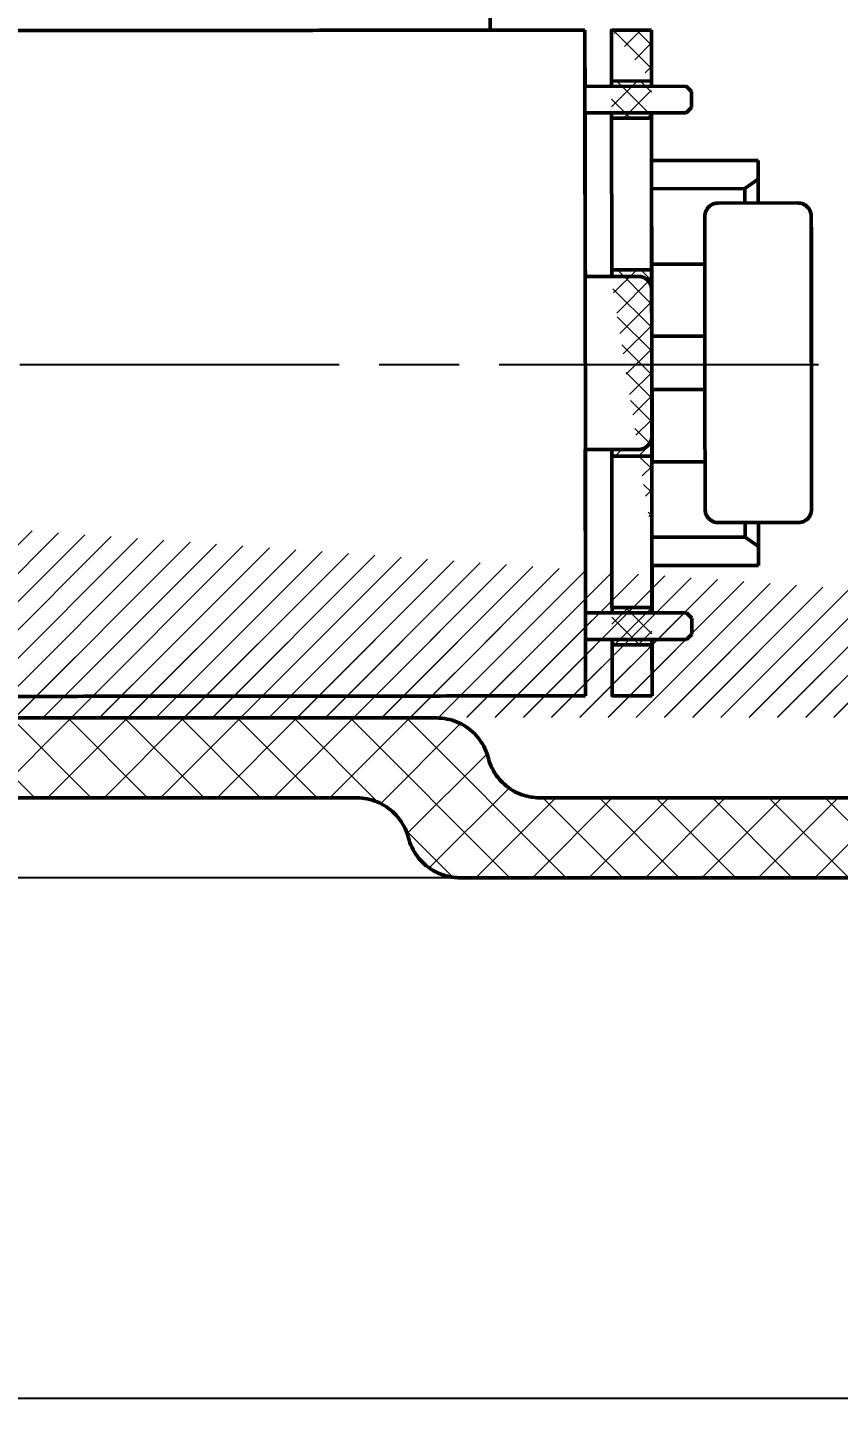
# Model space of a CAD drawing. Header units: inches. Extents: x -14 to 5184, y -66 to 1689.
# Drawn here: x 2653.3 to 2683.8, y 647.8 to 699.7 of the extents above; entities that cross this region are included whole.
import ezdxf

# ---------------------------------------------------------------- set-up
doc = ezdxf.new("R2010")
doc.units = ezdxf.units.IN
doc.header["$MEASUREMENT"] = 0
doc.linetypes.add('ACAD_ISO08W100', pattern=[36, 24, -3, 6, -3])
for name, color, linetype, lineweight in [('Видимый контур (ГОСТ)', 7, 'Continuous', 50), ('Осевая линия (ГОСТ)', 7, 'ACAD_ISO08W100', 25), ('Размер (ГОСТ)', 7, 'Continuous', 25), ('Штриховка (ГОСТ)', 7, 'Continuous', 18)]:
    doc.layers.add(name, color=color, linetype=linetype, lineweight=lineweight)
doc.styles.add('Standart 3.0', font='gost_b.ttf', dxfattribs={"oblique": 15, "height": 3})
doc.dimstyles.new('Обычный (ГОСТ)', dxfattribs={"dimscale": 0.5, "dimtxt": 3.5, "dimasz": 3.5, "dimexe": 1, "dimexo": 0, "dimgap": 0.5, "dimtad": 1, "dimrnd": 1e-08, "dimtxsty": 'Standart 3.0', "dimblk": 'Filled-1', "dimblk1": 'Filled-1', "dimblk2": 'Filled-1', "dimcen": 0.09, "dimdle": 15, "dimclrd": 256, "dimclre": 256, "dimclrt": 256, "dimazin": 2, "dimtfac": 0.7142857313156128, "dimtmove": 0, "dimatfit": 3, "dimfxl": 1, "dimtolj": 1, "dimlwd": 25, "dimlwe": 25, "dimarcsym": 0})
pattern_1 = [(45, (-764.6715529670264, -51.73242775181825), (-0.5303300858899106, 0.5303300858899107), [])]

# ---------------------------------------------------------------- blocks, each defined once
blk = doc.blocks.new('Filled-1')
at = {"color": 0}
for p, q in [((0, 0), (-1, 0.1428571428571429)), ((-1, 0.1428571428571429), (-1, -0.1428571428571429)), ((-1, 0), (0, 0)), ((-1, -0.1428571428571429), (0, 0))]:
    blk.add_line(p, q, dxfattribs=at)
at = {"color": 0, "flags": 128}
blk.add_lwpolyline([(-1, -0.1428571428571429), (0, 0), (-1, 0.1428571428571429), (-1, -0.1428571428571429)], dxfattribs=at)
at = {"color": 0}
blk.add_solid([(-1, -0.1428571428571429), (0, 0), (-1, 0.1428571428571429), (-1, -0.1428571428571429)], dxfattribs=at)
blk = doc.blocks.new('*D135')
at = {"layer": 'Размер (ГОСТ)', "lineweight": 25, "ltscale": 0.5, "transparency": 16777216}
for p, q in [((2677.696431613163, 772.7096428668011), (2557.328447032974, 772.7096428668011)), ((2557.828447032974, 669.5702413224177), (2557.828447032974, 770.9596428668011)), ((2677.696431613163, 667.8202413224177), (2557.328447032974, 667.8202413224177))]:
    blk.add_line(p, q, dxfattribs=at)
at = {"layer": 'Размер (ГОСТ)', "lineweight": 25, "ltscale": 0.5, "transparency": 16777216, "xscale": 1.75, "yscale": 1.75, "zscale": 1.75}
for p, rotation in [((2557.828447032974, 772.7096428668011), 90), ((2557.828447032974, 667.8202413224177), 270)]:
    blk.add_blockref('Filled-1', p, dxfattribs=dict(at, rotation=rotation))
at = {"layer": 'Размер (ГОСТ)', "ltscale": 0.5, "transparency": 16777216, "insert": (2555.775052407797, 720.2649420946101), "char_height": 3, "attachment_point": 5, "rotation": 90, "style": 'Standart 3.0'}
blk.add_mtext('\\A1;{\\fGOST type B|b0|i0|c204|p0;105}%%P{\\fGOST type B|b0|i0|c204|p0;0,2}', dxfattribs=at)
blk = doc.blocks.new('*D144')
at = {"layer": 'Размер (ГОСТ)', "lineweight": 25, "ltscale": 0.5, "transparency": 16777216}
for p, q in [((2622.698313915176, 670.8202356875332), (2622.698313915176, 647.7849873895335)), ((2752.698313915176, 670.8202356875332), (2752.698313915176, 647.7849873895335)), ((2624.448313915176, 648.2849873895335), (2750.948313915176, 648.2849873895335))]:
    blk.add_line(p, q, dxfattribs=at)
at = {"layer": 'Размер (ГОСТ)', "lineweight": 25, "ltscale": 0.5, "transparency": 16777216, "xscale": 1.75, "yscale": 1.75, "zscale": 1.75, "rotation": 180}
blk.add_blockref('Filled-1', (2622.698313915176, 648.2849873895335), dxfattribs=at)
at = {"layer": 'Размер (ГОСТ)', "lineweight": 25, "ltscale": 0.5, "transparency": 16777216, "xscale": 1.75, "yscale": 1.75, "zscale": 1.75}
blk.add_blockref('Filled-1', (2752.698313915176, 648.2849873895335), dxfattribs=at)
at = {"layer": 'Размер (ГОСТ)', "ltscale": 0.5, "transparency": 16777216, "insert": (2687.698313915176, 650.0413523117401), "char_height": 3, "attachment_point": 5, "style": 'Standart 3.0'}
blk.add_mtext('\\A1;130*', dxfattribs=at)

msp = doc.modelspace()

# ---------------------------------------------------------------- hatches: boundary and pattern name
at = {"layer": 'Штриховка (ГОСТ)', "ltscale": 0.5}
h = msp.add_hatch(dxfattribs=at)
h.set_pattern_fill('ANSI37', color=256, scale=5)
h.set_pattern_definition([(45, (-764.6715529670264, -51.73242775181825), (-0.4419417382415922, 0.4419417382415922), []), (135, (-764.6715529670264, -51.73242775181825), (-0.4419417382415922, -0.4419417382415922), [])])
h.paths.add_polyline_path([(2676.780951033414, 677.9655954842832), (2675.280951128978, 677.96420335295), (2675.275670392753, 683.6512837392569), (2676.775670310411, 683.6526616307616)], flags=17)
h.paths.add_polyline_path([(2675.282251098048, 676.5642037529277), (2676.782251002484, 676.5655958842609), (2676.784027406241, 674.652500714796), (2675.284027498566, 674.6511120714096)], flags=17)
h.paths.add_polyline_path([(2676.769170891059, 690.6522008520716), (2675.269171001132, 690.6507930949516), (2675.263890223535, 696.3379180368933), (2676.763890127971, 696.3393101682265)], flags=17)
edge = h.paths.add_edge_path()
edge.add_line((2675.260813895319, 699.6509647627989), (2676.760813795229, 699.6523617680374))
edge.add_ellipse((2676.772454891142, 687.1524312732569), major_axis=(-0.01160686501141736, 12.49999461122635), ratio=0.0008566953907479733, start_angle=359.99999999961153, end_angle=360.1834677728962, ccw=False)
edge.add_line((2676.760848026131, 699.6524258844833), (2675.260849223229, 699.6510330611931))
edge.add_ellipse((2675.272456088238, 687.151038452014), major_axis=(-0.0116068650095163, 12.49999460917901), ratio=0.0008566953907479733, start_angle=0, end_angle=0.1893579979897818)
edge = h.paths.add_edge_path()
edge.add_line((2676.781633477675, 680.6076721424948), (2676.781432966379, 683.4345746157105))
edge.add_ellipse((2675.272456088242, 687.1510384483205), major_axis=(0.01160686500989223, -12.49999460957985), ratio=0.0008566953907479732, start_angle=359.8105876299181, end_angle=359.9999456275045)
edge.add_line((2675.284062953252, 674.6510438387405), (2676.784061756154, 674.6524366620307))
edge.add_line((2676.764086595763, 697.7383697426682), (2675.264087792861, 697.7369769193779))
edge.add_line((2675.262590254465, 697.7379176369155), (2675.260813895319, 699.6509647627988))
edge.add_line((2676.760813795229, 699.6523617680374), (2676.762590158901, 697.7393097682487))
edge.add_ellipse((2675.272456088238, 687.151038452014), major_axis=(-0.0116068650095163, 12.49999460917901), ratio=0.0008566953907479733, start_angle=0, end_angle=0.1893579979897818)
h = msp.add_hatch(dxfattribs=at)
h.set_pattern_fill('ANSI31', color=256, scale=6)
h.set_pattern_definition(pattern_1)
edge = h.paths.add_edge_path()
edge.add_line((2620.484727215692, 673.8504535622632), (2620.476044626186, 683.2011543696243))
edge.add_line((2620.476044626186, 683.2011543696243), (2623.476044487004, 683.2038826888878))
edge.add_line((2623.483102038688, 675.6032637510476), (2623.476137363784, 683.103859190108))
edge.add_line((2623.476044487004, 683.2038826888878), (2623.484727038941, 673.8532223404196))
edge.add_line((2620.484803099131, 673.8501596845296), (2623.484800704935, 673.8529453311099))
edge.add_line((2754.910253944989, 683.1882736032882), (2754.912134690026, 673.8381707048085))
edge.add_line((2751.910253170707, 683.1876513900698), (2754.910253944989, 683.1882736032882))
edge.add_line((2751.910273286046, 683.0876482091527), (2751.911781904711, 675.5875674055047))
edge.add_ellipse((2751.909445158962, 687.0875239928231), major_axis=(0.002665197538726685, -13.24999973195185), ratio=0.0007477733735077997, start_angle=337.9436503336947, end_angle=360.136266251267)
edge.add_spline(control_points=[(2751.874919396988, 675.3183555495258), (2751.85228746454, 675.237325940425), (2751.818814714236, 675.1578693721736), (2751.727217207002, 675.0003384803341), (2751.665029633991, 674.9224069981675), (2751.515921809745, 674.7834084921216), (2751.425387813337, 674.7227551694897), (2751.232288548275, 674.6341496477702), (2751.127327113079, 674.6050760430584), (2750.985333354367, 674.5893598060969), (2750.948619131379, 674.5873304726857), (2750.911959796075, 674.587323098771)], knot_values=[0, 0, 0, 0, 0.02541620871040091, 0.02541620871040091, 0.0546992163748594, 0.0546992163748594, 0.08657829518112778, 0.08657829518112778, 0.1184399716933586, 0.1184399716933586, 0.1294381791355693, 0.1294381791355693, 0.1294381791355693, 0.1294381791355693], degree=3, periodic=0)
edge.add_line((2754.912109457062, 673.8381277016548), (2751.9121103565, 673.8375242608714))
h = msp.add_hatch(dxfattribs=at)
h.set_pattern_fill('ANSI31', color=256, scale=6)
h.set_pattern_definition(pattern_1)
edge = h.paths.add_edge_path()
edge.add_line((2754.907496000165, 673.8504535622632), (2754.916178589671, 683.2011543696243))
edge.add_line((2754.916178589671, 683.2011543696243), (2751.916178728853, 683.2038826888878))
edge.add_line((2751.909121177169, 675.6032637510476), (2751.916085852073, 683.1038591901078))
edge.add_line((2751.916178728853, 683.2038826888878), (2751.907496176915, 673.8532223404195))
edge.add_line((2754.907420116725, 673.8501596845296), (2751.907422510922, 673.85294533111))
edge.add_line((2620.481969270867, 683.1882736032882), (2620.480088525831, 673.8381707048085))
edge.add_line((2623.481970045149, 683.1876513900698), (2620.481969270867, 683.1882736032882))
edge.add_line((2623.481949929811, 683.0876482091527), (2623.480441311146, 675.5875674055047))
edge.add_ellipse((2623.482778056895, 687.0875239928231), major_axis=(-0.002665197538726685, -13.24999973195185), ratio=0.0007477733735077997, start_angle=-0.13626625126698855, end_angle=22.056349666305323, ccw=False)
edge.add_spline(control_points=[(2623.517303818868, 675.3183555495258), (2623.539935751317, 675.237325940425), (2623.573408501621, 675.1578693721736), (2623.665006008855, 675.0003384803341), (2623.727193581865, 674.9224069981675), (2623.876301406111, 674.7834084921216), (2623.96683540252, 674.7227551694897), (2624.159934667581, 674.6341496477702), (2624.264896102778, 674.6050760430584), (2624.40688986149, 674.5893598060969), (2624.443604084477, 674.5873304726857), (2624.480263419782, 674.587323098771)], knot_values=[0, 0, 0, 0, 0.02541620871040091, 0.02541620871040091, 0.0546992163748594, 0.0546992163748594, 0.08657829518112778, 0.08657829518112778, 0.1184399716933586, 0.1184399716933586, 0.1294381791355693, 0.1294381791355693, 0.1294381791355693, 0.1294381791355693], degree=3, periodic=0)
edge.add_line((2620.480113758794, 673.8381277016548), (2623.480112859356, 673.8375242608714))
at = {"layer": 'Штриховка (ГОСТ)'}
h = msp.add_hatch(dxfattribs=at)
h.set_pattern_fill('ANSI37', color=256, scale=12, style=0, double=1)
h.set_pattern_definition([(45, (-764.6715529670264, -51.73242775181825), (-1.060660171779821, 1.060660171779821), []), (135, (-764.6715529670264, -51.73242775181825), (-1.060660171779821, -1.060660171779821), [])])
edge = h.paths.add_edge_path()
edge.add_spline(control_points=[(2670.634805794342, 672.3202352649706), (2670.679813664015, 672.1459201904194), (2670.748152851681, 671.9784776625553), (2670.927785668071, 671.6664234067113), (2671.038259618244, 671.523235601575), (2671.351749763603, 671.2138326144124), (2671.571065667462, 671.0688464412457), (2672.052928224823, 670.8711020259526), (2672.310868007221, 670.8202343277068), (2672.571297639855, 670.820234327729)], knot_values=[-0.2642768652577832, -0.2642768652577832, -0.2642768652577832, -0.2642768652577832, -0.2102673215575993, -0.2102673215575993, -0.1562577806782185, -0.1562577806782185, -0.07812888978880389, -0.07812888978880389, 0, 0, 0, 0], degree=3, periodic=0)
edge.add_line((2672.571297639855, 670.820234327729), (2702.825330190502, 670.8202343277068))
edge.add_spline(control_points=[(2702.825330190502, 670.8202343277068), (2703.005361978056, 670.8202343277068), (2703.18457226847, 670.8445429125774), (2703.531625622639, 670.9404582306673), (2703.697885058503, 671.0116272961171), (2704.075835635553, 671.2378122542665), (2704.271046790086, 671.4139175229676), (2704.582977459522, 671.8310430154937), (2704.696714740768, 672.0680752959162), (2704.76182203601, 672.3202352649706)], knot_values=[-0.264276865797702, -0.264276865797702, -0.264276865797702, -0.264276865797702, -0.2102673294062488, -0.2102673294062488, -0.1562577926872756, -0.1562577926872756, -0.07812889919776143, -0.07812889919776143, 0, 0, 0, 0], degree=3, periodic=0)
edge.add_spline(control_points=[(2704.76182203601, 672.3202352649706), (2704.785904812241, 672.4135076407721), (2704.816522295878, 672.5034411339337), (2704.945011531499, 672.8136416431026), (2705.109567293439, 673.0599168005048), (2705.458633545883, 673.4089831216576), (2705.704908622842, 673.5735389086755), (2706.160985611706, 673.7624522210175), (2706.451486841544, 673.8202365235849), (2706.698313915176, 673.8202365235849)], knot_values=[0.3435612757526625, 0.3435612757526625, 0.3435612757526625, 0.3435612757526625, 0.3702407085215967, 0.3702407085215967, 0.4442888566842439, 0.4442888566842439, 0.5183369916086891, 0.5183369916086891, 0.5923851136984045, 0.5923851136984045, 0.5923851136984045, 0.5923851136984045], degree=3, periodic=0)
edge.add_line((2706.698313915176, 673.8202365235849), (2752.698313915176, 673.8202365235849))
edge.add_line((2752.698313915176, 673.8202365235849), (2752.698313915176, 670.8202356875332))
edge.add_line((2752.698313915176, 670.820235687533), (2709.698313915176, 670.820235687533))
edge.add_spline(control_points=[(2709.698313915176, 670.820235687533), (2709.451486833457, 670.820235687533), (2709.160985593114, 670.7624513880415), (2708.704908597995, 670.5735380858924), (2708.458633520853, 670.4089823125579), (2708.109567275736, 670.0599160212797), (2707.94501151896, 669.8136408894303), (2707.816522755362, 669.5034415369881), (2707.785905641978, 669.4135093976143), (2707.761823023742, 669.3202384028708)], knot_values=[0.5923850901239238, 0.5923850901239238, 0.5923850901239238, 0.5923850901239238, 0.6664332146396063, 0.6664332146396063, 0.7404813477014032, 0.7404813477014032, 0.8145294898352419, 0.8145294898352419, 0.8412085538394511, 0.8412085538394511, 0.8412085538394511, 0.8412085538394511], degree=3, periodic=0)
edge.add_spline(control_points=[(2707.761823023742, 669.3202384028708), (2707.7168149733, 669.1459240656617), (2707.648475790938, 668.9784822677362), (2707.468843328982, 668.6664293481791), (2707.358369719609, 668.5232421329853), (2707.044880045912, 668.213839612452), (2706.82556413937, 668.0688534380307), (2706.343701577148, 667.8711090212138), (2706.085761792301, 667.8202413224177), (2705.825332157364, 667.8202413224177)], knot_values=[-0.264276466283042, -0.264276466283042, -0.264276466283042, -0.264276466283042, -0.2102671231985312, -0.2102671231985312, -0.1562577821830993, -0.1562577821830993, -0.07812889048123738, -0.07812889048123738, 0, 0, 0, 0], degree=3, periodic=0)
edge.add_line((2705.825332157364, 667.8202413224177), (2669.571295672988, 667.8202413224177))
edge.add_spline(control_points=[(2669.571295672988, 667.8202413224177), (2669.391264552477, 667.8202413224177), (2669.212054919903, 667.8445497269873), (2668.865002755736, 667.9404643430895), (2668.69874383471, 668.0116328933606), (2668.320793374935, 668.2378167555099), (2668.125581865664, 668.4139216365539), (2667.813650360562, 668.8310465093472), (2667.699912605345, 669.0680785631922), (2667.63480480661, 669.3202384028708)], knot_values=[-0.2642764667675688, -0.2642764667675688, -0.2642764667675688, -0.2642764667675688, -0.2102671305059065, -0.2102671305059065, -0.1562577938961731, -0.1562577938961731, -0.07812889937950741, -0.07812889937950741, 0, 0, 0, 0], degree=3, periodic=0)
edge.add_spline(control_points=[(2667.63480480661, 669.3202384028708), (2667.610722188373, 669.4135093976143), (2667.580105074989, 669.5034415369881), (2667.451616311391, 669.8136408894303), (2667.287060554615, 670.0599160212797), (2666.937994309498, 670.4089823125579), (2666.691719232356, 670.5735380858924), (2666.235642237238, 670.7624513880415), (2665.945140996895, 670.8202356875332), (2665.698313915176, 670.8202356875332)], knot_values=[0.3435616264083963, 0.3435616264083963, 0.3435616264083963, 0.3435616264083963, 0.3702406904126057, 0.3702406904126057, 0.4442888325464448, 0.4442888325464448, 0.518336965608242, 0.518336965608242, 0.592385090123924, 0.592385090123924, 0.592385090123924, 0.592385090123924], degree=3, periodic=0)
edge.add_line((2665.698313915176, 670.8202356875332), (2622.698313915176, 670.8202356875332))
edge.add_line((2622.698313915176, 670.8202356875332), (2622.698313915176, 673.8202365235849))
edge.add_line((2622.698313915176, 673.8202365235849), (2668.698313915176, 673.8202365235849))
edge.add_spline(control_points=[(2668.698313915176, 673.8202365235849), (2668.945140988808, 673.8202365235849), (2669.235642218646, 673.7624522210175), (2669.691719207509, 673.5735389086755), (2669.937994284469, 673.4089831216576), (2670.287060536913, 673.0599168005048), (2670.451616298853, 672.8136416431026), (2670.580105534474, 672.5034411339337), (2670.610723018111, 672.4135076407721), (2670.634805794342, 672.3202352649706)], knot_values=[0.5923851136984051, 0.5923851136984051, 0.5923851136984051, 0.5923851136984051, 0.6664332357881205, 0.6664332357881205, 0.7404813707125657, 0.7404813707125657, 0.8145295188752139, 0.8145295188752139, 0.8412089516441463, 0.8412089516441463, 0.8412089516441463, 0.8412089516441463], degree=3, periodic=0)

# ---------------------------------------------------------------- linework, layer by layer
at = {"layer": 'Видимый контур (ГОСТ)'}
for p, q in [((2670.698313915176, 699.6467965208523), (2670.698313915176, 704.8202319949725)), ((2645.192924026985, 699.6231135012428), (2674.260850021294, 699.6501045123329)), ((2674.260813962114, 699.6500333525793), (2674.262776028042, 697.5369896064998)), ((2675.260813895319, 699.6509647627989), (2676.760813795229, 699.6523617680374)), ((2675.262590254465, 697.7379176369155), (2675.260813895319, 699.6509647627989)), ((2675.260849223229, 699.6510330611931), (2676.760848026131, 699.6524258844833)), ((2676.760813795229, 699.6523617680374), (2676.762590158901, 697.739309768249)), ((2674.262776028042, 697.5369896064998), (2678.062775785946, 697.5405163392107)), ((2676.762590158901, 697.739309768249), (2675.262590254465, 697.7379176369155)), ((2675.264087792861, 697.736976919378), (2675.262590254465, 697.7379176369155)), ((2676.764086595763, 697.7383697426682), (2675.264087792861, 697.736976919378)), ((2675.264272535974, 697.537919083005), (2675.264087792861, 697.736976919378)), ((2676.762590158901, 697.739309768249), (2676.764086595763, 697.7383697426682)), ((2676.764086595763, 697.7383697426682), (2676.764271339519, 697.5393112133162)), ((2678.062775785946, 697.5405163392107), (2678.262961483071, 697.3407020138612)), ((2678.064099736568, 697.5396846653301), (2678.062775785946, 697.5405163392107)), ((2678.264113755245, 697.3399781842455), (2678.064099736568, 697.5396846653301)), ((2678.262961483071, 697.3407020138612), (2678.263518612673, 696.7407021852804)), ((2678.262961483071, 697.3407020138612), (2678.264113755245, 697.3399781842455)), ((2678.264113755245, 697.3399781842455), (2678.264670607492, 696.7399785298916)), ((2678.263518612673, 696.7407021852804), (2678.063704335282, 696.540516624909)), ((2678.264670607492, 696.7399785298916), (2678.065027823648, 696.5396852414066)), ((2678.264670607492, 696.7399785298916), (2678.263518612673, 696.7407021852804)), ((2678.063704335282, 696.540516624909), (2674.263704577378, 696.5369898921982)), ((2674.263704577378, 696.5369898921982), (2674.269403230204, 690.3998348934016)), ((2674.265030856296, 696.5361567557378), (2674.263704577378, 696.5369898921982)), ((2674.265030856296, 696.5361567557378), (2678.065027823648, 696.5396852414066)), ((2675.263890223535, 696.3379180368933), (2676.763890127971, 696.3393101682265)), ((2675.269171001132, 690.6507930949516), (2675.263890223535, 696.3379180368933)), ((2675.265386240793, 696.3379194253283), (2675.26520139726, 696.5370854636948)), ((2676.763890127971, 696.3393101682265), (2676.769170891059, 690.6522008520716)), ((2676.765385917675, 696.3383705491752), (2676.763890127971, 696.3393101682265)), ((2676.765200200162, 696.5384782869852), (2676.765385917675, 696.3383705491752)), ((2678.063704335282, 696.540516624909), (2678.065027823648, 696.5396852414066)), ((2676.769413688105, 694.7533762414051), (2680.769410495844, 694.7570904368459)), ((2676.769488879841, 693.6932878139493), (2676.769413688105, 694.7533762414051)), ((2680.772267094359, 693.1561478838959), (2680.769410495844, 694.7570904368459)), ((2680.769410495844, 694.7570904368459), (2680.769460623668, 694.0503648185419)), ((2676.769488879841, 693.6932878139493), (2680.269486086612, 693.6965377349599)), ((2676.774538421887, 690.8633392964531), (2676.769488879841, 693.6932878139493)), ((2680.769460623668, 694.0503648185419), (2680.269486086612, 693.6965377349599)), ((2680.269486086612, 693.6965377349599), (2680.270451148042, 693.1556819228991)), ((2680.77105619746, 693.156146759518), (2680.769460623668, 694.0503648185419)), ((2679.266849256243, 693.1546304236359), (2682.26684904927, 693.1574317499081)), ((2682.266879206577, 693.1575357053765), (2679.266881600774, 693.1547500587959)), ((2678.77149260501, 688.1535536973335), (2678.767313575764, 692.6541525237241)), ((2682.767313298036, 692.657889525823), (2682.777527133774, 681.6581155515101)), ((2676.769170891059, 690.6522008520716), (2675.269171001132, 690.6507930949516)), ((2676.774538421887, 690.8633392964531), (2678.768974715061, 690.8651912294778)), ((2674.269403230204, 690.3998348934016), (2676.269403081703, 690.4017137735135)), ((2674.269439101402, 690.4001085000256), (2676.269437505272, 690.4019655977457)), ((2676.769867360927, 689.9021387475424), (2676.771492795652, 688.1516294336967)), ((2676.771492795652, 688.1516294336967), (2678.77149260501, 688.1535536973335)), ((2676.771526341941, 688.152430842155), (2678.771491923258, 688.1542879093982)), ((2678.773348339907, 686.1550229836663), (2676.773348405818, 686.1532330491369)), ((2676.773348405818, 686.1532330491369), (2676.774973840543, 684.4027237352908)), ((2676.773383440343, 686.1524317043587), (2678.773349021659, 686.154288771602)), ((2678.777527369152, 681.6544241572759), (2678.773348339907, 686.1550229836663)), ((2676.275438183906, 683.9022201597783), (2674.275438291958, 683.9003848417234)), ((2674.275438291958, 683.9003848417234), (2674.281136902554, 677.763275322534)), ((2674.275474671208, 683.9001113021878), (2676.275473075078, 683.9019683999082)), ((2675.275670392753, 683.6512837392569), (2676.775670310411, 683.6526616307616)), ((2675.280951128978, 677.96420335295), (2675.275670392753, 683.6512837392571)), ((2676.775670310411, 683.6526616307616), (2676.780951033414, 677.9655954842832)), ((2676.781432966379, 683.4345746157106), (2678.775872691539, 683.436426551922)), ((2676.781633477675, 680.6076721424948), (2676.781432966379, 683.4345746157106)), ((2682.277991446678, 681.1576447778833), (2679.277991624535, 681.1548748069059)), ((2682.278021796988, 681.1575408785994), (2679.278024191185, 681.1547552320188)), ((2680.281592044435, 681.1556870945489), (2680.281630684447, 680.6109220635054)), ((2680.782261478169, 680.2576427732484), (2680.782197747199, 681.1561519317744)), ((2680.783523863681, 679.5501556438745), (2680.783409950794, 681.1561530573655)), ((2676.781633477675, 680.6076721424948), (2680.281630684447, 680.6109220635054)), ((2676.783527055942, 679.5464414484337), (2676.781633477675, 680.6076721424948)), ((2680.281630684447, 680.6109220635054), (2680.782261478169, 680.2576427732484)), ((2680.782261478169, 680.2576427732484), (2680.783523863681, 679.5501556438745)), ((2676.783527055942, 679.5464414484337), (2680.783523863681, 679.5501556438745)), ((2674.281136902554, 677.763275322534), (2678.081136660459, 677.766802055245)), ((2676.780951033414, 677.9655954842832), (2675.280951128978, 677.96420335295)), ((2675.282439526854, 677.9632683772669), (2675.280951128978, 677.96420335295)), ((2676.782438329756, 677.9646612005573), (2675.282439526854, 677.9632683772669)), ((2675.282624275303, 677.7642047905612), (2675.282439526854, 677.9632683772669)), ((2676.780951033414, 677.9655954842832), (2676.782438329756, 677.9646612005573)), ((2676.782438329756, 677.9646612005573), (2676.782623078848, 677.7655969208723)), ((2678.081136660459, 677.766802055245), (2678.281322357584, 677.5669877298957)), ((2678.08245147056, 677.765976123219), (2678.081136660459, 677.766802055245)), ((2678.282465489237, 677.5662696421347), (2678.08245147056, 677.765976123219)), ((2678.281322357584, 677.5669877298957), (2678.281879487186, 676.9669879013146)), ((2678.281322357584, 677.5669877298957), (2678.282465489237, 677.5662696421347)), ((2678.282465489237, 677.5662696421347), (2678.283022341485, 676.9662699877805)), ((2678.082065209795, 676.7668023409434), (2674.282065451891, 676.7632756082327)), ((2674.282065451891, 676.7632756082327), (2674.284027560048, 674.6501863825457)), ((2674.283382590289, 676.7624482136267), (2674.282065451891, 676.7632756082327)), ((2674.283382590289, 676.7624482136267), (2678.08337955764, 676.7659766992953)), ((2675.282251098048, 676.5642037529277), (2676.782251002484, 676.5655958842609)), ((2675.284027498566, 674.6511120714096), (2675.282251098048, 676.5642037529277)), ((2675.283737980123, 676.5642051328847), (2675.283553131253, 676.7633769215837)), ((2676.782251002484, 676.5655958842609), (2676.784027406241, 674.652500714796)), ((2676.783737651668, 676.5646620070644), (2676.782251002484, 676.5655958842609)), ((2676.783551934155, 676.7647697448739), (2676.783737651668, 676.5646620070644)), ((2678.281879487186, 676.9669879013146), (2678.082065209795, 676.7668023409434)), ((2678.082065209795, 676.7668023409434), (2678.08337955764, 676.7659766992953)), ((2678.283022341485, 676.9662699877805), (2678.08337955764, 676.7659766992953)), ((2678.283022341485, 676.9662699877805), (2678.281879487186, 676.9669879013146)), ((2645.216137757008, 674.6231242787904), (2674.284063751317, 674.6501152898805)), ((2676.784027406241, 674.652500714796), (2675.284027498566, 674.6511120714096)), ((2675.284062953252, 674.6510438387405), (2676.784061756154, 674.6524366620307)), ((2622.698313915176, 673.8202365235849), (2668.698313915176, 673.8202365235849)), ((2665.698313915176, 670.8202356875332), (2622.698313915176, 670.8202356875332)), ((2672.571297639855, 670.820234327729), (2702.825330190497, 670.8202343277302)), ((2705.825332157364, 667.8202413224177), (2669.571295672988, 667.8202413224177))]:
    msp.add_line(p, q, dxfattribs=at)
at = {"layer": 'Видимый контур (ГОСТ)', "ltscale": 0.5}
for p, q in [((2674.262776028042, 697.5369896064998), (2674.263704115391, 696.5369898917694)), ((2674.269438787036, 690.4001084790149), (2674.285815073135, 683.9001198310754)), ((2676.773521533111, 688.3103633593802), (2676.775609669749, 686.0989039272719)), ((2678.771491923258, 688.1542879093982), (2678.773349021659, 686.154288771602)), ((2674.281136902554, 677.763275322534), (2674.281136902554, 676.7617974405281))]:
    msp.add_line(p, q, dxfattribs=at)
at = {"layer": 'Видимый контур (ГОСТ)'}
for centre, major_axis, ratio, start_param, end_param in [((2674.272456886305, 687.1501099011065), (-0.01160686501141737, 12.49999461122636), 0.0008566953907479733, 5.69320338564515, 6.28655876374876), ((2675.272456088238, 687.151038452014), (-0.0116068650095163, 12.49999460917901), 0.0008566953907479736, 0, 0.003304920529906497), ((2676.772454891142, 687.1524312732569), (-0.01160686501141736, 12.49999461122635), 0.0008566953907479733, 5.693203219735196, 6.286387423887927), ((2674.272456886305, 687.1501099011067), (-0.01160686501137464, 12.49999461122615), 0.000856695390755887, 4.975411183261187, 5.561788520314447), ((2675.27245608824, 687.1510384499669), (-0.003249922203196678, 3.499998491143178), 0.0008566953907479737, 5.902934100357573, 6.271381783899685), ((2676.772454891142, 687.1524312732569), (-0.00324992220319683, 3.499998491143343), 0.0008566953907479737, 5.002140681796629, 6.294621667233711), ((2676.772454891142, 687.1524312732569), (-0.01160686501141728, 12.49999461122625), 0.0008566953907479732, 4.792474560418249, 5.013804658566003), ((2674.272456886306, 687.1501099007988), (-0.003017784903254192, 3.249998599226512), 0.0008566953907479735, 0, 0.0129751723303082), ((2676.772454891142, 687.1524312732087), (-0.000928549200958184, 0.9999995689463498), 0.0008566953907479735, 0, 0.04003708334641676), ((2676.772454891142, 687.1524312732355), (0.0009285492008937492, -0.9999995688763876), 0.0008566953907479735, 6.243146545076158, 6.283183627074409), ((2676.772454891142, 687.1524312732569), (0.003249922203196816, -3.499998491143328), 0.0008566953907479736, 6.271748947064125, 7.564229932535902), ((2676.772454891142, 687.1524312732569), (-0.01160686501141722, 12.49999461122619), 0.0008566953907479738, 4.410390254043006, 4.632303400351103), ((2674.272456886305, 687.1501099011458), (0.003017784903004598, -3.249998598957861), 0.0008566953907479737, 6.270210272094873, 6.28318544450432), ((2674.272456886305, 687.1501099011067), (-0.01160686501146217, 12.49999461122625), 0.0008566953907558249, 3.86289371607131, 4.449366688604767), ((2675.27245608824, 687.1510384499667), (0.003249922203196651, -3.49999849114315), 0.0008566953907479735, 0.01180352333070721, 0.3802512068859006), ((2676.772454891142, 687.1524312732573), (-0.01160686501141901, 12.49999461122693), 0.0008566953907479733, 3.862893576546725, 4.058245384874468), ((2674.272456886305, 687.1501099011067), (0.01160686501141729, -12.49999461122627), 0.0008566953907479736, 6.279811850784176, 6.873054607386534), ((2676.772454891142, 687.1524312732571), (0.01160686501141729, -12.49999461122626), 0.0008566953907479735, 6.279983190795747, 6.873054607343144), ((2675.272456088242, 687.1510384483205), (0.01160686500989223, -12.49999460957984), 0.0008566953907479735, 6.279879437677652, 6.283184358200518)]:
    msp.add_ellipse(centre, major_axis=major_axis, ratio=ratio, start_param=start_param, end_param=end_param, dxfattribs=at)
for points, weights in [([(2645.192866735092, 699.622933508516), (2659.7267770824, 699.6364957745096), (2674.260813962114, 699.6500333525793)], [1, 0.9999995012651225, 1]), ([(2674.284027560048, 674.6501863825457), (2659.749990591689, 674.6367328122359), (2645.216080130949, 674.6233041648098)], [1, 0.9999995063719702, 1])]:
    msp.add_rational_spline(points, weights, degree=2, dxfattribs=at)
for points, knots in [([(2678.767313575764, 692.6541525237241), (2678.767256276196, 692.7158612011184), (2678.781635101526, 692.7885022209122), (2678.828758117067, 692.9025684956956), (2678.869840145006, 692.9641770829586), (2678.957026047473, 693.0515266123749), (2679.018556571668, 693.0927236426202), (2679.132531569158, 693.1400587910244), (2679.205142882402, 693.1545727924137), (2679.266849256243, 693.1546304236359)], [-0.07404910392841613, -0.07404910392841613, -0.07404910392841613, -0.07404910392841613, -0.0555364927293048, -0.0555364927293048, -0.03702407958955334, -0.03702407958955334, -0.01851192022612413, -0.01851192022612413, 0, 0, 0, 0]), ([(2678.771079137363, 692.7158685755986), (2678.77206208187, 692.7238323365585), (2678.773353726227, 692.7326300926201), (2678.776843369933, 692.7524237065055), (2678.779201014764, 692.7636294389114), (2678.787570654824, 692.7974722146834), (2678.794887427385, 692.8201221220094), (2678.819780526198, 692.8817301144533), (2678.841165517557, 692.9197241702196), (2678.898237816831, 692.9960903806342), (2678.936813503374, 693.0335683410682), (2679.023162866172, 693.0942877846506), (2679.072116003105, 693.1181118163823), (2679.169377335026, 693.1474517203966), (2679.218378710095, 693.1547050214564), (2679.266881600774, 693.1547500587959)], [0, 0, 0, 0, 0.002827297120687208, 0.002827297120687208, 0.00631071349147306, 0.00631071349147306, 0.01342266306874402, 0.01342266306874402, 0.02628929132452929, 0.02628929132452929, 0.04203344556908358, 0.04203344556908358, 0.05796063612890706, 0.05796063612890706, 0.07251215567655704, 0.07251215567655704, 0.07251215567655704, 0.07251215567655704]), ([(2682.26684904927, 693.1574317499081), (2682.328555454522, 693.1574893585145), (2682.401193787804, 693.1431110010313), (2682.515256585374, 693.0959887646501), (2682.576863461406, 693.0549068512961), (2682.66421131197, 692.9677206028738), (2682.705407598084, 692.9061891536118), (2682.752742336505, 692.7922115749371), (2682.767255998814, 692.7195978309329), (2682.767313298036, 692.657889525823)], [0, 0, 0, 0, 0.01851192964308247, 0.01851192964308247, 0.03702397095945038, 0.03702397095945038, 0.05553621899607458, 0.05553621899607458, 0.07404871850982771, 0.07404871850982771, 0.07404871850982771, 0.07404871850982771]), ([(2682.266879206577, 693.1575357053765), (2682.275407224176, 693.1575436240638), (2682.283938233816, 693.1573332229003), (2682.318074863536, 693.1556165918815), (2682.343670002538, 693.1523412481173), (2682.421500226237, 693.1362150642773), (2682.473075576978, 693.1164175058117), (2682.565387832674, 693.0624901042439), (2682.607416712111, 693.027897909789), (2682.67759529253, 692.9482482280583), (2682.706622099246, 692.902169859217), (2682.737547798066, 692.8295417326464), (2682.745871962438, 692.8047619624364), (2682.754779022327, 692.7694739372251), (2682.757058633594, 692.7590126569233), (2682.76119180577, 692.7367507023945), (2682.762934772777, 692.7246826844715), (2682.764622384951, 692.7100067656614), (2682.765037160042, 692.7058563781846), (2682.765806212026, 692.6973385466978), (2682.766097407819, 692.6933518477618), (2682.766559985713, 692.6863771593877), (2682.766708800338, 692.6835750580054), (2682.767027217948, 692.6771123130344), (2682.767118567303, 692.6744835209098), (2682.767385495226, 692.6664725885049), (2682.767437205879, 692.6633491185895), (2682.767688007483, 692.6495836704695), (2682.767793915092, 692.638569607807), (2682.768307450452, 692.5751889380134), (2682.768706478705, 692.489281158266), (2682.769806366584, 692.1697640944066), (2682.770548511663, 691.8750655651085), (2682.772030707343, 691.1459796923651), (2682.77278813181, 690.7076943637886), (2682.774247493441, 689.7368763887381), (2682.774967601608, 689.1922836379869), (2682.776281057718, 688.0661539244812), (2682.776890780377, 687.4706089520133), (2682.777925198642, 686.3034806592174), (2682.77836277771, 685.7173701679347), (2682.779013304039, 684.6276179978887), (2682.77923434637, 684.110415395846), (2682.779434951975, 683.2085993823781), (2682.779417004396, 682.8127807305547), (2682.779147099166, 682.1902917829185), (2682.778892398058, 681.9560740572903), (2682.778387067309, 681.7580826416776), (2682.778224673608, 681.7157340021564), (2682.777947208452, 681.6748292059289), (2682.777867275798, 681.6653849663822), (2682.777653747313, 681.6521421415106), (2682.777661073816, 681.6492213424978), (2682.777187021765, 681.636981868549), (2682.777062153327, 681.6339096193293), (2682.776657964825, 681.6269582435544), (2682.776499815069, 681.6244439850408), (2682.776065529587, 681.6185105024998), (2682.775791174057, 681.6150933023042), (2682.774900575081, 681.6055761195449), (2682.774167285045, 681.5988253056231), (2682.772283055726, 681.5846727190952), (2682.771133300047, 681.5772065356183), (2682.767652333018, 681.5577209151003), (2682.765003978509, 681.5454622258095), (2682.755793480719, 681.5095615274655), (2682.747846097902, 681.4859403103984), (2682.720997730833, 681.4223269563173), (2682.698067234242, 681.3834202066747), (2682.638132988454, 681.3071757207596), (2682.598514397925, 681.2705552252647), (2682.510521315932, 681.2119547419376), (2682.460976194472, 681.1893776853259), (2682.367035631193, 681.1636199777855), (2682.322338307322, 681.1575820286772), (2682.278021796988, 681.1575408785994)], [0, 0, 0, 0, 0.002558519977706483, 0.002558519977706483, 0.01025438706633752, 0.01025438706633752, 0.02640466726385165, 0.02640466726385165, 0.04232991110990732, 0.04232991110990732, 0.0582589128879754, 0.0582589128879754, 0.06605635149551341, 0.06605635149551341, 0.06931349085528676, 0.06931349085528676, 0.0731200509039695, 0.0731200509039695, 0.07479993164274154, 0.07479993164274154, 0.07708107275662912, 0.07708107275662912, 0.07977291063504986, 0.07977291063504986, 0.08465273985861985, 0.08465273985861985, 0.0973882865273341, 0.0973882865273341, 0.1355697871424927, 0.1355697871424927, 0.250689156515338, 0.250689156515338, 0.4321055846163829, 0.4321055846163829, 0.607471196310988, 0.607471196310988, 0.7827950790817685, 0.7827950790817685, 0.9580813789928773, 0.9580813789928773, 1.13335930521518, 1.13335930521518, 1.30863871195988, 1.30863871195988, 1.483931846588767, 1.483931846588767, 1.659278555216951, 1.659278555216951, 1.731141773098762, 1.731141773098762, 1.764419515848479, 1.764419515848479, 1.780229019834677, 1.780229019834677, 1.784267380167501, 1.784267380167501, 1.786060110629219, 1.786060110629219, 1.787772750041459, 1.787772750041459, 1.790226486597859, 1.790226486597859, 1.792623880538557, 1.792623880538557, 1.796428095609638, 1.796428095609638, 1.803869630992956, 1.803869630992956, 1.817182038722695, 1.817182038722695, 1.832972776489697, 1.832972776489697, 1.848901080259281, 1.848901080259281, 1.862196629398129, 1.862196629398129, 1.862196629398129, 1.862196629398129]), ([(2676.269403081703, 690.4017137735135), (2676.33110814846, 690.4017717277912), (2676.403744871874, 690.3873935071925), (2676.517806427562, 690.340270798854), (2676.579412984153, 690.299187604921), (2676.666761893576, 690.2119975201964), (2676.707958900632, 690.1504620927373), (2676.755295806205, 690.0364750646105), (2676.769810055698, 689.9638535216419), (2676.769867360927, 689.9021387475424)], [0, 0, 0, 0, 0.01851152819182977, 0.01851152819182977, 0.03702368068473565, 0.03702368068473565, 0.05553685542409418, 0.05553685542409418, 0.07405129563551774, 0.07405129563551774, 0.07405129563551774, 0.07405129563551774]), ([(2676.269437505272, 690.4019655977457), (2676.275864503093, 690.4019715655319), (2676.282292810293, 690.4018535698971), (2676.308011428923, 690.4008851747313), (2676.327297660281, 690.3990358230836), (2676.399670764082, 690.3878340851153), (2676.452275146038, 690.3706319584991), (2676.547257358333, 690.3213599029197), (2676.590966747487, 690.2889216208024), (2676.665067798506, 690.2128754301654), (2676.696375542926, 690.168311325374), (2676.731062466009, 690.0969579799645), (2676.740702607025, 690.0723663107775), (2676.755871590226, 690.0224308424594), (2676.761516689514, 689.9966101515971), (2676.766039240481, 689.9644735214448), (2676.766875522236, 689.9573720550626), (2676.767982294743, 689.9461147392605), (2676.768351064996, 689.9416621379888), (2676.768947309615, 689.9334132626246), (2676.769155452984, 689.9297509529998), (2676.769439393895, 689.9241546409258), (2676.769526456338, 689.922047665283), (2676.769704216189, 689.9173905880313), (2676.769759719545, 689.9154285096948), (2676.76990843835, 689.9098516447303), (2676.769944196308, 689.9075416528841), (2676.770093020584, 689.8980428416222), (2676.770151447224, 689.8911276135733), (2676.770436820651, 689.8522797843847), (2676.770654607251, 689.8014132124232), (2676.77123464407, 689.6209251681577), (2676.771613980437, 689.4630604753416), (2676.772363410245, 689.0805003988179), (2676.772742317493, 688.8543368052007), (2676.773314568968, 688.4628765779959), (2676.773521533111, 688.3103633593802), (2676.77372108284, 688.1523548817241)], [0, 0, 0, 0, 0.001928121580439853, 0.001928121580439853, 0.007721139129973808, 0.007721139129973808, 0.02389883618930834, 0.02389883618930834, 0.03982221336855599, 0.03982221336855599, 0.05575404490522801, 0.05575404490522801, 0.06363083061848021, 0.06363083061848021, 0.07143524543962314, 0.07143524543962314, 0.0736558620400156, 0.0736558620400156, 0.07522825808814437, 0.07522825808814437, 0.07702692967340995, 0.07702692967340995, 0.07875294730021686, 0.07875294730021686, 0.08165147579327754, 0.08165147579327754, 0.08851465259310588, 0.08851465259310588, 0.1090832414350525, 0.1090832414350525, 0.1711425719709055, 0.1711425719709055, 0.262845198594262, 0.262845198594262, 0.3506000842561617, 0.3506000842561617, 0.4011683090241375, 0.4011683090241375, 0.4011683090241375, 0.4011683090241375]), ([(2676.775578247721, 686.1524439728852), (2676.77559420815, 686.1255833448787), (2676.775609669749, 686.0989039272719), (2676.775775795417, 685.8037194304769), (2676.775873887239, 685.5503930525657), (2676.77594912181, 685.1123294165992), (2676.775927195181, 684.9221630781786), (2676.775767269463, 684.62776074501), (2676.775628509415, 684.5201643928141), (2676.775362254419, 684.4357065180503), (2676.775287365527, 684.4192540485661), (2676.775132826695, 684.402290386504), (2676.775135284605, 684.3992764732587), (2676.774878222062, 684.3889259210326), (2676.774815863744, 684.3863374949188), (2676.774544746819, 684.379857805293), (2676.774448943951, 684.3777561543303), (2676.774196062087, 684.3730992788154), (2676.774051761493, 684.3706757521092), (2676.773589445899, 684.3639364931106), (2676.773212501303, 684.3591940553598), (2676.772232271354, 684.3490024845731), (2676.771615153171, 684.3434686436077), (2676.769701239001, 684.3286726536077), (2676.768213110712, 684.3192230333649), (2676.7627424312, 684.2900548405051), (2676.757786573294, 684.2702856976017), (2676.739115334321, 684.2113568683131), (2676.721435986963, 684.1729834759975), (2676.671644684017, 684.0930202959236), (2676.63626664508, 684.0523084062444), (2676.555198929474, 683.9844598666228), (2676.508406114987, 683.9566083633578), (2676.409656813133, 683.9175198411118), (2676.356470532524, 683.9057986113445), (2676.29413593168, 683.9022470644207), (2676.284802798626, 683.9019770630192), (2676.275473075078, 683.9019683999082)], [0.6049728497991405, 0.6049728497991405, 0.6049728497991405, 0.6049728497991405, 0.6136035442580833, 0.6136035442580833, 0.7012586608608607, 0.7012586608608607, 0.7889296169944394, 0.7889296169944394, 0.8766633242334877, 0.8766633242334877, 0.9101769902222608, 0.9101769902222608, 0.9245145638021477, 0.9245145638021477, 0.9282675808175708, 0.9282675808175708, 0.929666734164217, 0.929666734164217, 0.9308041251120261, 0.9308041251120261, 0.9324862661022875, 0.9324862661022875, 0.9342409740187971, 0.9342409740187971, 0.9371362418780581, 0.9371362418780581, 0.9432274177316048, 0.9432274177316048, 0.9557054739647531, 0.9557054739647531, 0.9714908449974022, 0.9714908449974022, 0.987420616443138, 0.987420616443138, 1.003352584681482, 1.003352584681482, 1.00615153402196, 1.00615153402196, 1.00615153402196, 1.00615153402196]), ([(2676.774973840543, 684.4027237352908), (2676.775031145772, 684.3410089611917), (2676.760651786602, 684.268360589074), (2676.713526647693, 684.1542858482536), (2676.672443988972, 684.0926740200435), (2676.585257150671, 684.0053218702202), (2676.523726995816, 683.9641243377424), (2676.409753148285, 683.9167898872216), (2676.337143251885, 683.9022767979319), (2676.275438183906, 683.9022201597783)], [-0.0740512956355186, -0.0740512956355186, -0.0740512956355186, -0.0740512956355186, -0.05553685542409215, -0.05553685542409215, -0.03702368068473544, -0.03702368068473544, -0.01851152819183022, -0.01851152819183022, 0, 0, 0, 0]), ([(2682.777527133774, 681.6581155515101), (2682.777584432996, 681.5964072464004), (2682.763205646524, 681.5237666743243), (2682.716082657215, 681.4097013869645), (2682.675000712047, 681.3480935382835), (2682.587814925479, 681.2607452267222), (2682.526284448805, 681.2195489742281), (2682.412309358518, 681.1722149933572), (2682.339697852508, 681.1577017641936), (2682.277991446678, 681.1576447778833)], [-0.07404871850982794, -0.07404871850982794, -0.07404871850982794, -0.07404871850982794, -0.05553621899607625, -0.05553621899607625, -0.03702397095944926, -0.03702397095944926, -0.01851192964308246, -0.01851192964308246, 0, 0, 0, 0]), ([(2679.277991624535, 681.1548748069059), (2679.216285250074, 681.1548178432696), (2679.143647108125, 681.1691969733353), (2679.029584401183, 681.21632037742), (2678.967977476186, 681.257403068436), (2678.880629507461, 681.3445905344958), (2678.839433137205, 681.4061227221849), (2678.792098370719, 681.5201012882325), (2678.77758466872, 681.5927154798816), (2678.777527369152, 681.6544241572757)], [0, 0, 0, 0, 0.0185119202261239, 0.0185119202261239, 0.03702407958955277, 0.03702407958955277, 0.05553649272930466, 0.05553649272930466, 0.07404910392841568, 0.07404910392841568, 0.07404910392841568, 0.07404910392841568]), ([(2679.278024191185, 681.154755232019), (2679.269496173586, 681.1547473133315), (2679.260965163945, 681.1549577144953), (2679.226828534222, 681.1566743455138), (2679.201233395219, 681.1599496892787), (2679.123403171519, 681.1760758731203), (2679.071827820778, 681.1958734315864), (2678.979515565082, 681.249800833156), (2678.937486685646, 681.2843930276114), (2678.867308105228, 681.3640427093432), (2678.838281298513, 681.4101210781845), (2678.808455694379, 681.4801656635872), (2678.800858549281, 681.5021488806293), (2678.791774346023, 681.5357553782538), (2678.789096328773, 681.5472999107975), (2678.784564463984, 681.5704314885226), (2678.782716819021, 681.5822671104671), (2678.78140753699, 681.5927152048404)], [0, 0, 0, 0, 0.002558519977863028, 0.002558519977863028, 0.01025438706697105, 0.01025438706697105, 0.02640466726456007, 0.02640466726456007, 0.04232991111062127, 0.04232991111062127, 0.05825891288867629, 0.05825891288867629, 0.06521235016488233, 0.06521235016488233, 0.06880352166904118, 0.06880352166904118, 0.07251366450492622, 0.07251366450492622, 0.07251366450492622, 0.07251366450492622]), ([(2668.698313915176, 673.8202365235849), (2668.945140988808, 673.8202365235849), (2669.235642218646, 673.7624522210177), (2669.691719207509, 673.5735389086755), (2669.937994284469, 673.4089831216578), (2670.287060536913, 673.0599168005048), (2670.451616298853, 672.8136416431029), (2670.580105534474, 672.503441133934), (2670.610723018111, 672.4135076407723), (2670.634805794342, 672.3202352649706)], [0.5923851136984051, 0.5923851136984051, 0.5923851136984051, 0.5923851136984051, 0.6664332357881205, 0.6664332357881205, 0.7404813707125657, 0.7404813707125657, 0.8145295188752139, 0.8145295188752139, 0.8412089516441463, 0.8412089516441463, 0.8412089516441463, 0.8412089516441463]), ([(2670.634805794342, 672.3202352649706), (2670.679813664015, 672.1459201904196), (2670.748152851681, 671.9784776625555), (2670.927785668071, 671.6664234067113), (2671.038259618244, 671.523235601575), (2671.351749763603, 671.2138326144124), (2671.571065667462, 671.0688464412457), (2672.052928224824, 670.8711020259528), (2672.310868007221, 670.8202343277068), (2672.57129763985, 670.8202343277068)], [-0.2642768652577832, -0.2642768652577832, -0.2642768652577832, -0.2642768652577832, -0.2102673215575993, -0.2102673215575993, -0.1562577806782185, -0.1562577806782185, -0.07812888978880389, -0.07812888978880389, 0, 0, 0, 0]), ([(2667.63480480661, 669.320238402871), (2667.610722188373, 669.4135093976148), (2667.580105074989, 669.5034415369884), (2667.451616311391, 669.8136408894303), (2667.287060554615, 670.05991602128), (2666.937994309498, 670.4089823125579), (2666.691719232356, 670.5735380858927), (2666.235642237238, 670.7624513880418), (2665.945140996895, 670.8202356875332), (2665.698313915176, 670.8202356875332)], [0.3435616264083963, 0.3435616264083963, 0.3435616264083963, 0.3435616264083963, 0.3702406904126057, 0.3702406904126057, 0.4442888325464448, 0.4442888325464448, 0.518336965608242, 0.518336965608242, 0.592385090123924, 0.592385090123924, 0.592385090123924, 0.592385090123924]), ([(2669.571295672988, 667.8202413224177), (2669.391264552477, 667.8202413224177), (2669.212054919903, 667.8445497269873), (2668.865002755736, 667.9404643430895), (2668.69874383471, 668.0116328933606), (2668.320793374935, 668.2378167555099), (2668.125581865664, 668.4139216365539), (2667.813650360562, 668.8310465093474), (2667.699912605345, 669.0680785631927), (2667.63480480661, 669.320238402871)], [-0.2642764667675688, -0.2642764667675688, -0.2642764667675688, -0.2642764667675688, -0.2102671305059065, -0.2102671305059065, -0.1562577938961731, -0.1562577938961731, -0.07812889937950741, -0.07812889937950741, 0, 0, 0, 0])]:
    msp.add_open_spline(points, degree=3, knots=knots, dxfattribs=at)
at = {"layer": 'Осевая линия (ГОСТ)', "linetype": 'ACAD_ISO08W100', "ltscale": 0.5}
msp.add_line((2791.036905235491, 687.0775750278589), (2585.557569069577, 687.0823363856549), dxfattribs=at)

# ---------------------------------------------------------------- dimensions: what is measured, and where the dimension line sits
at = {"layer": 'Размер (ГОСТ)', "ltscale": 0.5}
dim = msp.add_linear_dim(base=(2557.828447032974, 772.7096428668011), p1=(2677.696431613163, 667.8202413224177), p2=(2677.696431613163, 772.7096428668011), angle=90, text='{\\fGOST type B|b0|i0|c204|p0;105}%%P{\\fGOST type B|b0|i0|c204|p0;0,2}', dimstyle='Обычный (ГОСТ)', dxfattribs=at)
dim.commit()
dim.dimension.update_dxf_attribs({"geometry": '*D135', "text_midpoint": (2557.828447032974, 720.2649420946101), "dimtype": 160})
dim = msp.add_linear_dim(base=(2752.698313915176, 648.2849873895335), p1=(2622.698313915176, 670.8202356875332), p2=(2752.698313915176, 670.8202356875332), text='<>*', dimstyle='Обычный (ГОСТ)', dxfattribs=at)
dim.commit()
dim.dimension.update_dxf_attribs({"geometry": '*D144', "text_midpoint": (2687.698313915176, 648.2849873895335), "dimtype": 160})

doc.saveas('drawing.dxf')
